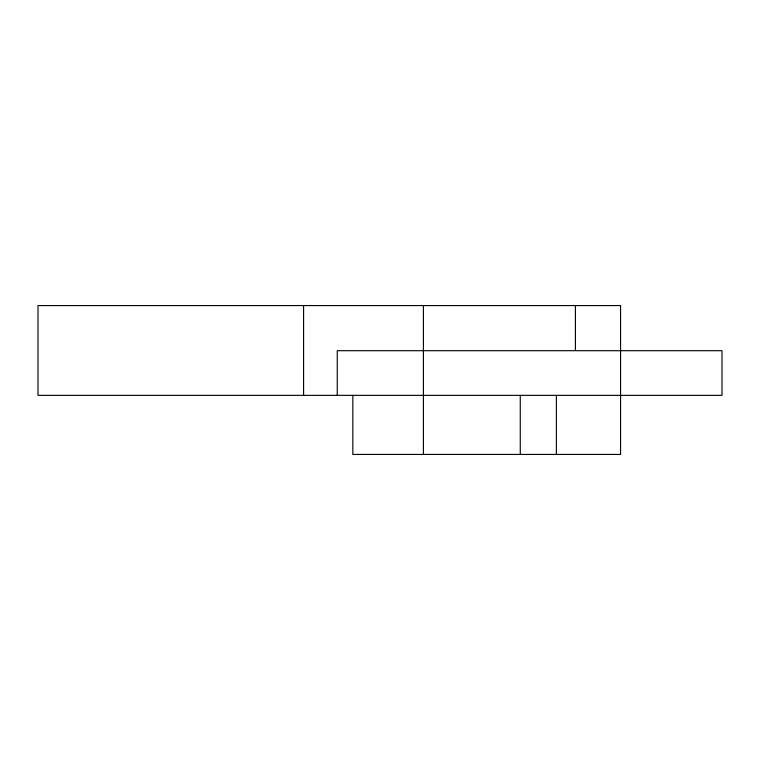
<?xml version="1.0" encoding="UTF-8"?>
<svg xmlns="http://www.w3.org/2000/svg" width="760" height="760" viewBox="0 0 760 760"><rect width="100%" height="100%" fill="white"/><g stroke="black" fill="none" stroke-linecap="round" stroke-linejoin="round"><path stroke-width="1.14" d="M620.559 350.455L620.559 305.558L38 305.558L38 395.352L722 395.352L722 350.702L337.24 350.702L337.24 395.352M620.559 350.702L620.559 454.442L352.83 454.442L352.83 395.352M575.415 305.558L575.415 350.455M556.377 395.352L556.377 454.442M520.267 395.352L520.267 454.442M423.415 305.558L423.415 350.455M423.415 350.702L423.415 454.442M303.591 305.558L303.591 395.352"/></g></svg>
